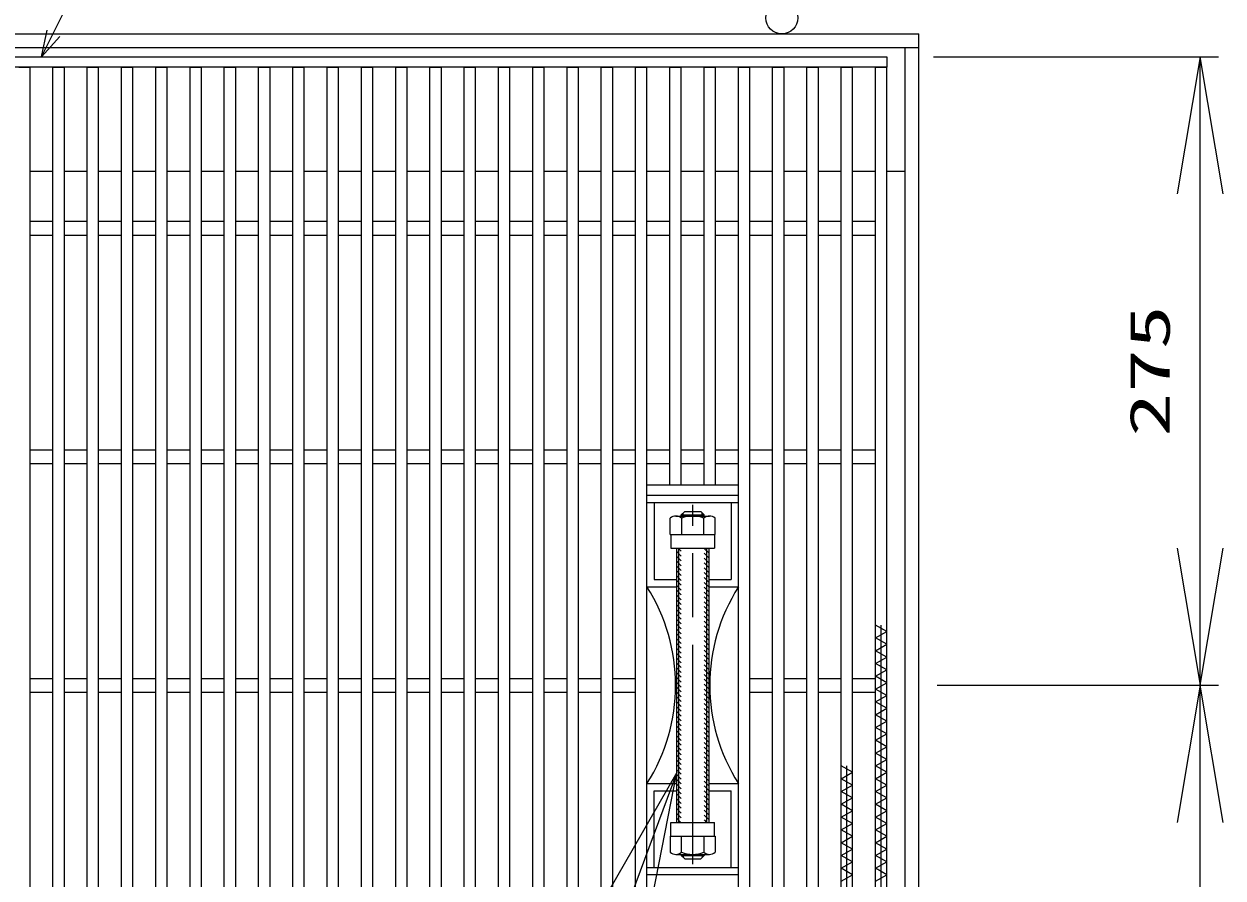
# Model space of a CAD drawing. Units: millimetres, scale not verified. Extents: x -1456 to 1389, y -1026 to 839.
# Drawn here: x -839 to -314, y 71 to 444 of the extents above; entities that cross this region are included whole.
import ezdxf
from ezdxf.enums import TextEntityAlignment as Align

# ---------------------------------------------------------------- set-up
doc = ezdxf.new("R2010")
doc.units = ezdxf.units.MM
doc.header["$LTSCALE"] = 8
doc.linetypes.add('CHAIN', pattern=[18.5, 12, -1.5, 3.5, -1.5])
doc.linetypes.add('DASHED', pattern=[7.5, 6, -1.5])
for name, color, linetype, lineweight in [('16', 3, 'Continuous', 25), ('17', 2, 'Continuous', 25), ('19', 6, 'Continuous', 25), ('22', 4, 'Continuous', 25)]:
    doc.layers.add(name, color=color, linetype=linetype, lineweight=lineweight)
doc.styles.add('ＭＳ ゴシック', font='')
doc.styles.get('ＭＳ ゴシック').set_extended_font_data('MS Gothic')

# ---------------------------------------------------------------- blocks, each defined once
blk = doc.blocks.new('open_arrow')
at = {"color": 0, "linetype": 'Continuous', "lineweight": -2}
blk.add_lwpolyline([(7.5, 1.25), (0, 0), (7.5, -1.25)], dxfattribs=at)

msp = doc.modelspace()

# ---------------------------------------------------------------- hatches: boundary and pattern name
at = {"layer": '17', "lineweight": 13}
h = msp.add_hatch(dxfattribs=at)
h.set_pattern_fill('USER', style=0, pattern_type=2)
h.set_pattern_definition([(135, (-109.9, 175.698), (-1.06066, -1.06066), [])])
h.paths.add_polyline_path([(-553, 95.127), (-553, 215.127), (-551, 215.127), (-551, 95.127)])
h = msp.add_hatch(dxfattribs=at)
h.set_pattern_fill('USER', style=0, pattern_type=2)
h.set_pattern_definition([(135, (-102.9, 175.698), (-1.06066, -1.06066), [])])
h.paths.add_polyline_path([(-541, 95.127), (-541, 215.127), (-539, 215.127), (-539, 95.127)])

# ---------------------------------------------------------------- linework, layer by layer
at = {"layer": '16'}
for p, q in [((-1006, 430.127), (-461, 430.127)), ((-461, 425.627), (-1006, 425.627)), ((-841, 425.627), (-836, 425.627)), ((-836, -115.373), (-836, 425.627)), ((-826, -115.373), (-826, 425.627)), ((-826, 425.627), (-821, 425.627)), ((-821, -115.373), (-821, 425.627)), ((-811, -115.373), (-811, 425.627)), ((-811, 425.627), (-806, 425.627)), ((-806, -115.373), (-806, 425.627)), ((-796, -115.373), (-796, 425.627)), ((-796, 425.627), (-791, 425.627)), ((-791, -115.373), (-791, 425.627)), ((-781, -115.373), (-781, 425.627)), ((-781, 425.627), (-776, 425.627)), ((-776, -115.373), (-776, 425.627)), ((-766, -115.373), (-766, 425.627)), ((-766, 425.627), (-761, 425.627)), ((-761, -115.373), (-761, 425.627)), ((-751, -115.373), (-751, 425.627)), ((-751, 425.627), (-746, 425.627)), ((-746, -115.373), (-746, 425.627)), ((-736, -115.373), (-736, 425.627)), ((-736, 425.627), (-731, 425.627)), ((-731, -115.373), (-731, 425.627)), ((-721, -115.373), (-721, 425.627)), ((-721, 425.627), (-716, 425.627)), ((-716, -115.373), (-716, 425.627)), ((-706, -115.373), (-706, 425.627)), ((-706, 425.627), (-701, 425.627)), ((-701, -115.373), (-701, 425.627)), ((-691, -115.373), (-691, 425.627)), ((-691, 425.627), (-686, 425.627)), ((-686, -115.373), (-686, 425.627)), ((-676, -115.373), (-676, 425.627)), ((-676, 425.627), (-671, 425.627)), ((-671, -115.373), (-671, 425.627)), ((-661, -115.373), (-661, 425.627)), ((-661, 425.627), (-656, 425.627)), ((-656, -115.373), (-656, 425.627)), ((-646, -115.373), (-646, 425.627)), ((-646, 425.627), (-641, 425.627)), ((-641, -115.373), (-641, 425.627)), ((-631, -115.373), (-631, 425.627)), ((-631, 425.627), (-626, 425.627)), ((-626, -115.373), (-626, 425.627)), ((-616, -115.373), (-616, 425.627)), ((-616, 425.627), (-611, 425.627)), ((-611, -115.373), (-611, 425.627)), ((-601, -115.373), (-601, 425.627)), ((-601, 425.627), (-596, 425.627)), ((-596, -115.373), (-596, 425.627)), ((-586, -115.373), (-586, 425.627)), ((-586, 425.627), (-581, 425.627)), ((-581, -115.373), (-581, 425.627)), ((-571, -115.373), (-571, 425.627)), ((-571, 425.627), (-566, 425.627)), ((-566, -115.373), (-566, 425.627)), ((-556, 425.627), (-551, 425.627)), ((-556, 242.627), (-556, 425.627)), ((-551, 242.627), (-551, 425.627)), ((-541, 425.627), (-536, 425.627)), ((-541, 242.627), (-541, 425.627)), ((-536, 242.627), (-536, 425.627)), ((-526, -115.373), (-526, 425.627)), ((-526, 425.627), (-521, 425.627)), ((-521, -115.373), (-521, 425.627)), ((-511, -115.373), (-511, 425.627)), ((-511, 425.627), (-506, 425.627)), ((-506, -115.373), (-506, 425.627)), ((-496, -115.373), (-496, 425.627)), ((-496, 425.627), (-491, 425.627)), ((-491, -115.373), (-491, 425.627)), ((-481, -115.373), (-481, 425.627)), ((-481, 425.627), (-476, 425.627)), ((-476, -115.373), (-476, 425.627)), ((-466, -115.373), (-466, 425.627)), ((-466, 425.627), (-461, 425.627)), ((-461, 430.127), (-461, 425.627)), ((-461, -115.373), (-461, 425.627)), ((-836, 358.127), (-826, 358.127)), ((-821, 358.127), (-811, 358.127)), ((-806, 358.127), (-796, 358.127)), ((-791, 358.127), (-781, 358.127)), ((-776, 358.127), (-766, 358.127)), ((-761, 358.127), (-751, 358.127)), ((-746, 358.127), (-736, 358.127)), ((-731, 358.127), (-721, 358.127)), ((-716, 358.127), (-706, 358.127)), ((-701, 358.127), (-691, 358.127)), ((-686, 358.127), (-676, 358.127)), ((-671, 358.127), (-661, 358.127)), ((-656, 358.127), (-646, 358.127)), ((-641, 358.127), (-631, 358.127)), ((-626, 358.127), (-616, 358.127)), ((-611, 358.127), (-601, 358.127)), ((-596, 358.127), (-586, 358.127)), ((-581, 358.127), (-571, 358.127)), ((-566, 358.127), (-556, 358.127)), ((-551, 358.127), (-541, 358.127)), ((-536, 358.127), (-526, 358.127)), ((-521, 358.127), (-511, 358.127)), ((-506, 358.127), (-496, 358.127)), ((-491, 358.127), (-481, 358.127)), ((-476, 358.127), (-466, 358.127)), ((-836, 352.127), (-826, 352.127)), ((-821, 352.127), (-811, 352.127)), ((-806, 352.127), (-796, 352.127)), ((-791, 352.127), (-781, 352.127)), ((-776, 352.127), (-766, 352.127)), ((-761, 352.127), (-751, 352.127)), ((-746, 352.127), (-736, 352.127)), ((-731, 352.127), (-721, 352.127)), ((-716, 352.127), (-706, 352.127)), ((-701, 352.127), (-691, 352.127)), ((-686, 352.127), (-676, 352.127)), ((-671, 352.127), (-661, 352.127)), ((-656, 352.127), (-646, 352.127)), ((-641, 352.127), (-631, 352.127)), ((-626, 352.127), (-616, 352.127)), ((-611, 352.127), (-601, 352.127)), ((-596, 352.127), (-586, 352.127)), ((-581, 352.127), (-571, 352.127)), ((-566, 352.127), (-556, 352.127)), ((-551, 352.127), (-541, 352.127)), ((-536, 352.127), (-526, 352.127)), ((-521, 352.127), (-511, 352.127)), ((-506, 352.127), (-496, 352.127)), ((-491, 352.127), (-481, 352.127)), ((-476, 352.127), (-466, 352.127)), ((-836, 258.127), (-826, 258.127)), ((-821, 258.127), (-811, 258.127)), ((-806, 258.127), (-796, 258.127)), ((-791, 258.127), (-781, 258.127)), ((-776, 258.127), (-766, 258.127)), ((-761, 258.127), (-751, 258.127)), ((-746, 258.127), (-736, 258.127)), ((-731, 258.127), (-721, 258.127)), ((-716, 258.127), (-706, 258.127)), ((-701, 258.127), (-691, 258.127)), ((-686, 258.127), (-676, 258.127)), ((-671, 258.127), (-661, 258.127)), ((-656, 258.127), (-646, 258.127)), ((-641, 258.127), (-631, 258.127)), ((-626, 258.127), (-616, 258.127)), ((-611, 258.127), (-601, 258.127)), ((-596, 258.127), (-586, 258.127)), ((-581, 258.127), (-571, 258.127)), ((-566, 258.127), (-556, 258.127)), ((-551, 258.127), (-541, 258.127)), ((-536, 258.127), (-526, 258.127)), ((-521, 258.127), (-511, 258.127)), ((-506, 258.127), (-496, 258.127)), ((-491, 258.127), (-481, 258.127)), ((-476, 258.127), (-466, 258.127)), ((-836, 252.127), (-826, 252.127)), ((-821, 252.127), (-811, 252.127)), ((-806, 252.127), (-796, 252.127)), ((-791, 252.127), (-781, 252.127)), ((-776, 252.127), (-766, 252.127)), ((-761, 252.127), (-751, 252.127)), ((-746, 252.127), (-736, 252.127)), ((-731, 252.127), (-721, 252.127)), ((-716, 252.127), (-706, 252.127)), ((-701, 252.127), (-691, 252.127)), ((-686, 252.127), (-676, 252.127)), ((-671, 252.127), (-661, 252.127)), ((-656, 252.127), (-646, 252.127)), ((-641, 252.127), (-631, 252.127)), ((-626, 252.127), (-616, 252.127)), ((-611, 252.127), (-601, 252.127)), ((-596, 252.127), (-586, 252.127)), ((-581, 252.127), (-571, 252.127)), ((-566, 252.127), (-556, 252.127)), ((-551, 252.127), (-541, 252.127)), ((-536, 252.127), (-526, 252.127)), ((-521, 252.127), (-511, 252.127)), ((-506, 252.127), (-496, 252.127)), ((-491, 252.127), (-481, 252.127)), ((-476, 252.127), (-466, 252.127)), ((-461, 178.627), (-466, 181.427)), ((-466, 175.827), (-461, 178.627)), ((-463.5, -115.373), (-463.5, 181.427)), ((-461, 173.027), (-466, 175.827)), ((-466, 170.227), (-461, 173.027)), ((-461, 167.427), (-466, 170.227)), ((-466, 164.627), (-461, 167.427)), ((-461, 161.827), (-466, 164.627)), ((-836, 158.127), (-826, 158.127)), ((-821, 158.127), (-811, 158.127)), ((-806, 158.127), (-796, 158.127)), ((-791, 158.127), (-781, 158.127)), ((-776, 158.127), (-766, 158.127)), ((-761, 158.127), (-751, 158.127)), ((-746, 158.127), (-736, 158.127)), ((-731, 158.127), (-721, 158.127)), ((-716, 158.127), (-706, 158.127)), ((-701, 158.127), (-691, 158.127)), ((-686, 158.127), (-676, 158.127)), ((-671, 158.127), (-661, 158.127)), ((-656, 158.127), (-646, 158.127)), ((-641, 158.127), (-631, 158.127)), ((-626, 158.127), (-616, 158.127)), ((-611, 158.127), (-601, 158.127)), ((-596, 158.127), (-586, 158.127)), ((-581, 158.127), (-571, 158.127)), ((-521, 158.127), (-511, 158.127)), ((-506, 158.127), (-496, 158.127)), ((-491, 158.127), (-481, 158.127)), ((-476, 158.127), (-466, 158.127)), ((-466, 159.027), (-461, 161.827)), ((-461, 156.227), (-466, 159.027)), ((-466, 153.427), (-461, 156.227)), ((-461, 150.627), (-466, 153.427)), ((-836, 152.127), (-826, 152.127)), ((-821, 152.127), (-811, 152.127)), ((-806, 152.127), (-796, 152.127)), ((-791, 152.127), (-781, 152.127)), ((-776, 152.127), (-766, 152.127)), ((-761, 152.127), (-751, 152.127)), ((-746, 152.127), (-736, 152.127)), ((-731, 152.127), (-721, 152.127)), ((-716, 152.127), (-706, 152.127)), ((-701, 152.127), (-691, 152.127)), ((-686, 152.127), (-676, 152.127)), ((-671, 152.127), (-661, 152.127)), ((-656, 152.127), (-646, 152.127)), ((-641, 152.127), (-631, 152.127)), ((-626, 152.127), (-616, 152.127)), ((-611, 152.127), (-601, 152.127)), ((-596, 152.127), (-586, 152.127)), ((-581, 152.127), (-571, 152.127)), ((-521, 152.127), (-511, 152.127)), ((-506, 152.127), (-496, 152.127)), ((-491, 152.127), (-481, 152.127)), ((-476, 152.127), (-466, 152.127)), ((-466, 147.827), (-461, 150.627)), ((-461, 145.027), (-466, 147.827)), ((-466, 142.227), (-461, 145.027)), ((-461, 139.427), (-466, 142.227)), ((-466, 136.627), (-461, 139.427)), ((-461, 133.827), (-466, 136.627)), ((-466, 131.027), (-461, 133.827)), ((-461, 128.227), (-466, 131.027)), ((-466, 125.427), (-461, 128.227)), ((-461, 122.627), (-466, 125.427)), ((-466, 119.827), (-461, 122.627)), ((-476, 117.027), (-481, 119.827)), ((-481, 114.227), (-476, 117.027)), ((-478.5, -115.373), (-478.5, 119.827)), ((-461, 117.027), (-466, 119.827)), ((-466, 114.227), (-461, 117.027)), ((-476, 111.427), (-481, 114.227)), ((-481, 108.627), (-476, 111.427)), ((-461, 111.427), (-466, 114.227)), ((-466, 108.627), (-461, 111.427)), ((-476, 105.827), (-481, 108.627)), ((-481, 103.027), (-476, 105.827)), ((-461, 105.827), (-466, 108.627)), ((-466, 103.027), (-461, 105.827)), ((-476, 100.227), (-481, 103.027)), ((-481, 97.427), (-476, 100.227)), ((-461, 100.227), (-466, 103.027)), ((-466, 97.427), (-461, 100.227)), ((-476, 94.627), (-481, 97.427)), ((-481, 91.827), (-476, 94.627)), ((-461, 94.627), (-466, 97.427)), ((-466, 91.827), (-461, 94.627)), ((-476, 89.027), (-481, 91.827)), ((-461, 89.027), (-466, 91.827)), ((-481, 86.227), (-476, 89.027)), ((-476, 83.427), (-481, 86.227)), ((-466, 86.227), (-461, 89.027)), ((-461, 83.427), (-466, 86.227)), ((-481, 80.627), (-476, 83.427)), ((-476, 77.827), (-481, 80.627)), ((-466, 80.627), (-461, 83.427)), ((-461, 77.827), (-466, 80.627)), ((-481, 75.027), (-476, 77.827)), ((-476, 72.227), (-481, 75.027)), ((-466, 75.027), (-461, 77.827)), ((-461, 72.227), (-466, 75.027)), ((-481, 69.427), (-476, 72.227)), ((-466, 69.427), (-461, 72.227))]:
    msp.add_line(p, q, dxfattribs=at)
at = {"layer": '17', "color": 3}
for p, q in [((-526, 242.627), (-566, 242.627)), ((-526, 238.127), (-566, 238.127)), ((-526, 198.127), (-526, 238.127)), ((-526, 234.927), (-566, 234.927)), ((-526, 72.127), (-526, 112.127)), ((-566, 75.327), (-526, 75.327)), ((-526, 72.127), (-566, 72.127))]:
    msp.add_line(p, q, dxfattribs=at)
at = {"layer": '17', "color": 3, "linetype": 'DASHED'}
for p, q in [((-562.8, 234.927), (-562.8, 201.327)), ((-529.2, 234.927), (-529.2, 201.327)), ((-562.8, 201.327), (-553, 201.327)), ((-539, 201.327), (-529.2, 201.327)), ((-566, 198.127), (-553, 198.127)), ((-539, 198.127), (-526, 198.127)), ((-566, 112.127), (-553, 112.127)), ((-539, 112.127), (-526, 112.127)), ((-562.8, 75.327), (-562.8, 108.927)), ((-562.8, 108.927), (-553, 108.927)), ((-539, 108.927), (-529.2, 108.927)), ((-529.2, 75.327), (-529.2, 108.927))]:
    msp.add_line(p, q, dxfattribs=at)
at = {"layer": '17'}
for p, q in [((-551, 229.627), (-549.5, 231.127)), ((-549.5, 231.127), (-542.5, 231.127)), ((-541, 229.627), (-542.5, 231.127)), ((-555.815, 221.127), (-555.815, 228.224)), ((-553.361, 229.127), (-538.639, 229.127)), ((-551, 229.127), (-551, 229.627)), ((-551, 229.627), (-541, 229.627)), ((-550.907, 228.224), (-550.907, 221.127)), ((-550.188, 229.127), (-550.188, 230.439)), ((-541.812, 229.127), (-541.812, 230.439)), ((-541.093, 221.127), (-541.093, 228.224)), ((-541, 229.127), (-541, 229.627)), ((-536.185, 221.127), (-536.185, 228.224)), ((-555.815, 221.127), (-536.185, 221.127)), ((-555.5, 221.127), (-536.5, 221.127)), ((-555.5, 221.127), (-555.5, 215.127)), ((-536.5, 221.127), (-536.5, 215.127)), ((-555.5, 215.127), (-536.5, 215.127)), ((-552, 95.127), (-552, 215.127)), ((-540, 215.127), (-540, 95.127)), ((-555.5, 95.127), (-536.5, 95.127)), ((-555.5, 89.127), (-555.5, 95.127)), ((-536.5, 89.127), (-536.5, 95.127)), ((-555.815, 89.127), (-555.815, 82.031)), ((-555.815, 89.127), (-536.185, 89.127)), ((-555.5, 89.127), (-536.5, 89.127)), ((-550.907, 82.031), (-550.907, 89.127)), ((-541.093, 89.127), (-541.093, 82.031)), ((-536.185, 89.127), (-536.185, 82.031)), ((-553.361, 81.127), (-538.639, 81.127)), ((-551, 81.127), (-551, 80.627)), ((-551, 80.627), (-541, 80.627)), ((-551, 80.627), (-549.5, 79.127)), ((-550.188, 81.127), (-550.188, 79.815)), ((-549.5, 79.127), (-542.5, 79.127)), ((-541, 80.627), (-542.5, 79.127)), ((-541.812, 81.127), (-541.812, 79.815)), ((-541, 81.127), (-541, 80.627))]:
    msp.add_line(p, q, dxfattribs=at)
at = {"layer": '17', "color": 33, "linetype": 'CHAIN'}
msp.add_line((-546, 76.846), (-546, 234.009), dxfattribs=at)
at = {"layer": '17', "color": 7}
for p, q in [((-553, 95.127), (-553, 215.127)), ((-539, 215.127), (-539, 95.127))]:
    msp.add_line(p, q, dxfattribs=at)
at = {"layer": '17'}
for centre, radius, start, end in [((-553.361, 225.343), 3.784, 49.5701, 130.4299), ((-546, 215.348), 13.779, 69.13594, 110.86406), ((-538.639, 225.343), 3.784, 49.5701, 130.4299), ((-553.361, 84.911), 3.784, 229.5701, 310.4299), ((-546, 94.906), 13.779, 249.13594, 290.86406), ((-538.639, 84.911), 3.784, 229.5701, 310.4299)]:
    msp.add_arc(centre, radius, start, end, dxfattribs=at)
at = {"layer": '17', "color": 3}
for centre, start, end in [((-633.71, 155.127), 327.58195, 32.41805), ((-458.29, 155.127), 147.58195, 212.41805)]:
    msp.add_arc(centre, 80.21, start, end, dxfattribs=at)
at = {"layer": '19'}
for p, q in [((-1020, 440.127), (-447, 440.127)), ((-447, -129.873), (-447, 440.127)), ((-1020, 434.127), (-447, 434.127)), ((-453, -123.873), (-453, 434.127)), ((-836, 380.127), (-826, 380.127)), ((-821, 380.127), (-811, 380.127)), ((-806, 380.127), (-796, 380.127)), ((-791, 380.127), (-781, 380.127)), ((-776, 380.127), (-766, 380.127)), ((-761, 380.127), (-751, 380.127)), ((-746, 380.127), (-736, 380.127)), ((-731, 380.127), (-721, 380.127)), ((-716, 380.127), (-706, 380.127)), ((-701, 380.127), (-691, 380.127)), ((-686, 380.127), (-676, 380.127)), ((-671, 380.127), (-661, 380.127)), ((-656, 380.127), (-646, 380.127)), ((-641, 380.127), (-631, 380.127)), ((-626, 380.127), (-616, 380.127)), ((-611, 380.127), (-601, 380.127)), ((-596, 380.127), (-586, 380.127)), ((-581, 380.127), (-571, 380.127)), ((-566, 380.127), (-556, 380.127)), ((-551, 380.127), (-541, 380.127)), ((-536, 380.127), (-526, 380.127)), ((-521, 380.127), (-511, 380.127)), ((-506, 380.127), (-496, 380.127)), ((-491, 380.127), (-481, 380.127)), ((-476, 380.127), (-466, 380.127)), ((-461, 380.127), (-453, 380.127))]:
    msp.add_line(p, q, dxfattribs=at)
msp.add_circle((-507, 447.127), 7, dxfattribs=at)
at = {"layer": '22'}
for p, q in [((-831, 430.127), (-753.25, 585.627)), ((-831, 430.127), (-828.6, 441.807)), ((-831, 430.127), (-823, 438.927)), ((-440.582, 430.127), (-315.883, 430.127)), ((-323.883, 155.127), (-323.883, 430.127)), ((-438.976, 155.127), (-315.883, 155.127)), ((-438.976, 155.127), (-315.883, 155.127)), ((-323.883, -119.873), (-323.883, 155.127))]:
    msp.add_line(p, q, dxfattribs=at)
msp.add_lwpolyline([(-553, 116.968), (-685.968, -240.961), (-836.368, -240.961)], dxfattribs=at)

# ---------------------------------------------------------------- block references
at = {"layer": '22', "xscale": 8, "yscale": 8}
for p, rotation in [((-323.883, 430.127), 270), ((-323.883, 155.127), 90), ((-323.883, 155.127), 270), ((-553, 116.968), 249.6)]:
    msp.add_blockref('open_arrow', p, dxfattribs=dict(at, rotation=rotation))

# ---------------------------------------------------------------- texts
at = {"layer": '22', "style": 'ＭＳ ゴシック', "width": 1.6}
msp.add_text('275', height=17.6, rotation=90, dxfattribs=at).set_placement((-331.883, 292.627), align=Align.BOTTOM_CENTER)

doc.saveas('drawing.dxf')
